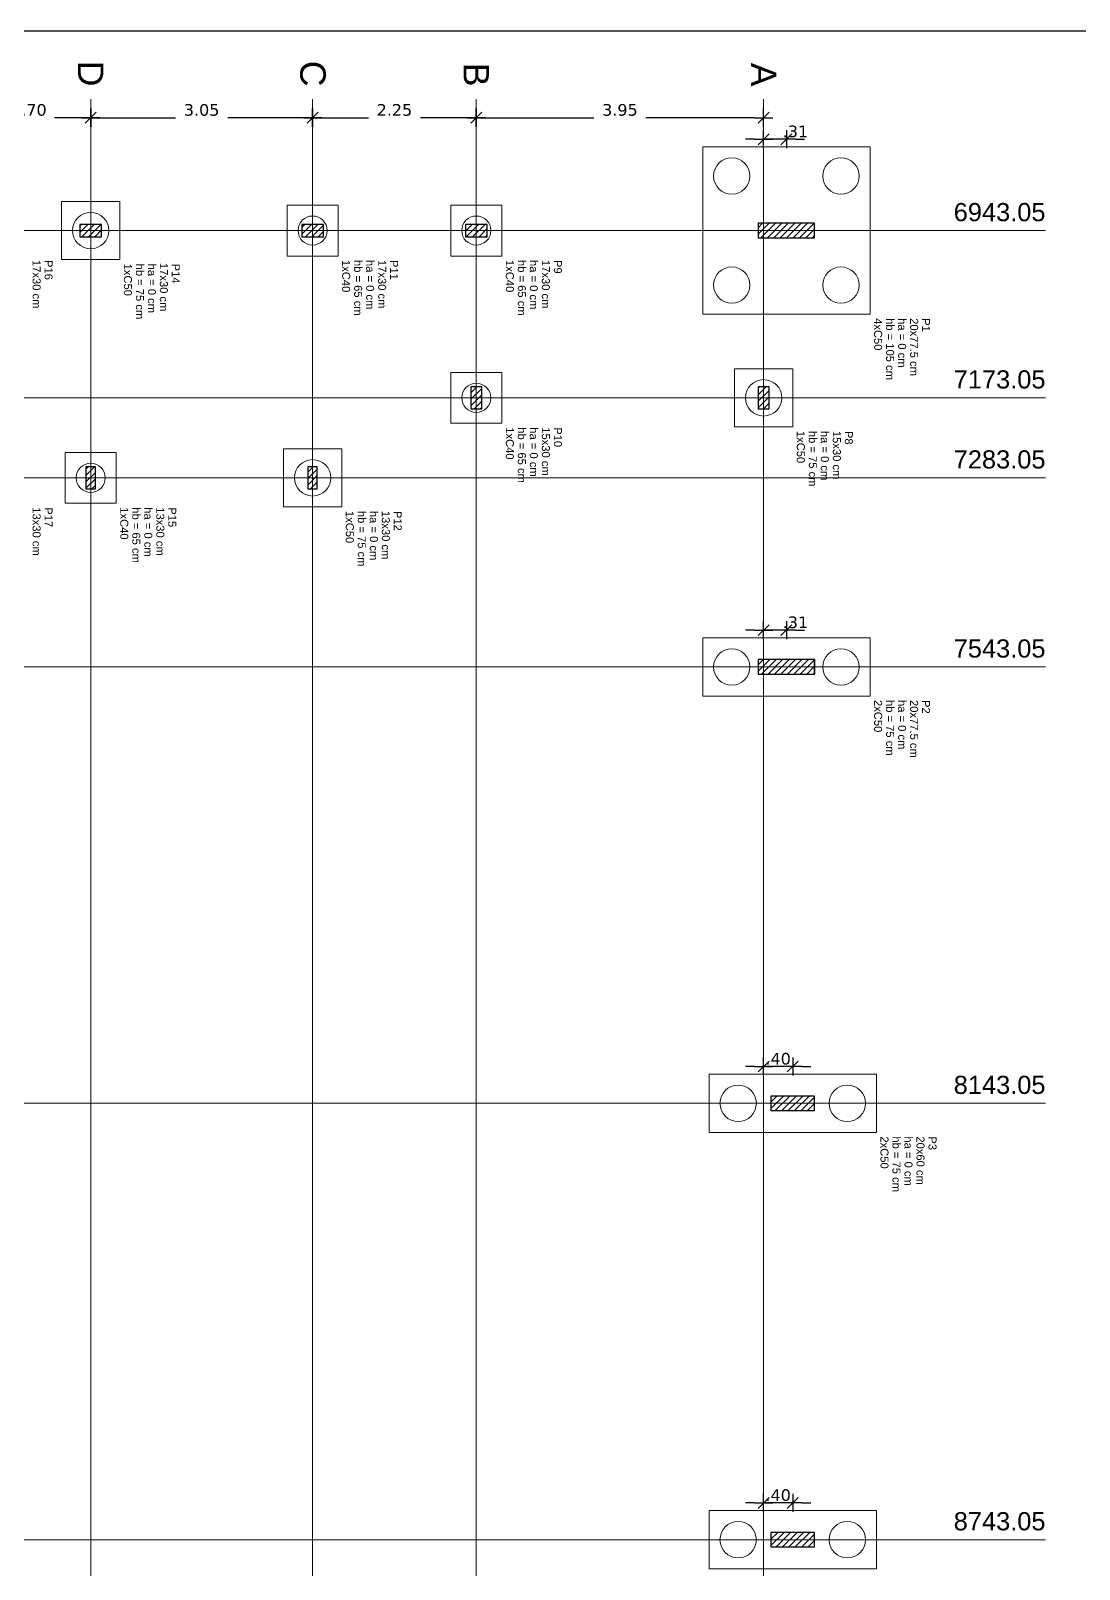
# Model space of a CAD drawing. Extents: x 25 to 1028, y -81 to 176.
# Drawn here: x 826.83 to 841.24, y -16.64 to 4.51 of the extents above; entities that cross this region are included whole.
import ezdxf

# ---------------------------------------------------------------- set-up
doc = ezdxf.new("R2010")
doc.units = 0
doc.header["$LTSCALE"] = 0.3
doc.header["$PDSIZE"] = 0.1
doc.layers.get('0').update_dxf_attribs({"linetype": 'CONTINUOUS'})
doc.layers.get('Defpoints').update_dxf_attribs({"linetype": 'CONTINUOUS'})
doc.layers.add('ARQ-CTA-1_100', color=1, linetype='CONTINUOUS')
for name, color, linetype, lineweight in [('LC-Eixos', 9, 'CONTINUOUS', 5), ('LC-Estacas dos blocos', 1, 'CONTINUOUS', 20), ('LC-Hachuras dos pilares', 9, 'CONTINUOUS', 5), ('LC-Seção das fundações', 7, 'CONTINUOUS', 5), ('LC-Seção dos pilares', 4, 'CONTINUOUS', 30), ('LC-Textos', 3, 'CONTINUOUS', 20)]:
    doc.layers.add(name, color=color, linetype=linetype, lineweight=lineweight)
doc.layers.add('VPort', color=45, linetype='CONTINUOUS', plot=False)
doc.styles.add('Arial', font='arial.ttf')
doc.styles.add('FNDE Texto Cota 0100', font='verdana.ttf', dxfattribs={"height": 0.16})
doc.dimstyles.new('FNDE 1-0100', dxfattribs={"dimscale": 2.5, "dimtxt": 0.16, "dimasz": 0.05, "dimexe": 0.15, "dimexo": 0.15, "dimgap": 0.05, "dimtad": 1, "dimzin": 4, "dimdsep": 46, "dimtxsty": 'FNDE Texto Cota 0100', "dimblk": 'tic', "dimcen": 0.15, "dimdle": 0.15, "dimse1": 1, "dimse2": 1, "dimclrd": 251, "dimclre": 251, "dimclrt": 256, "dimaunit": 1, "dimadec": 3, "dimazin": 0, "dimtfac": 1, "dimtix": 1, "dimtmove": 2, "dimatfit": 3, "dimldrblk": 'tic', "dimfxl": 0.15, "dimtvp": 1, "dimtolj": 1, "dimtzin": 0, "dimarcsym": 0})
pattern_1 = [(45, (833.654795, 71.19387), (-0.044194174, 0.044194174), [])]

# ---------------------------------------------------------------- blocks, each defined once
blk = doc.blocks.new('tic')
at = {"color": 251}
for p, q in [((-1, 0), (1, 0)), ((0, -1), (0, 1))]:
    blk.add_line(p, q, dxfattribs=at)
blk.add_line((-0.6, -0.6), (0.6, 0.6))
blk = doc.blocks.new('*D145')
at = {"layer": 'ARQ-CTA-1_100', "color": 251, "lineweight": -2}
for p, q in [((836.78, 3.019), (836.655, 3.019)), ((837.218, 3.019), (836.905, 3.019)), ((837.343, 3.019), (837.468, 3.019))]:
    blk.add_line(p, q, dxfattribs=at)
at = {"layer": 'Defpoints', "color": 0}
for p in [(836.905, 3.019), (836.905, 1.763), (837.218, 1.763)]:
    blk.add_point(p, dxfattribs=at)
at = {"layer": 'ARQ-CTA-1_100', "color": 251, "lineweight": -2, "xscale": 0.125, "yscale": 0.125, "zscale": 0.125}
blk.add_blockref('tic', (836.905, 3.019), dxfattribs=at)
at = {"layer": 'ARQ-CTA-1_100', "color": 251, "lineweight": -2, "xscale": 0.125, "yscale": 0.125, "zscale": 0.125, "rotation": 180}
blk.add_blockref('tic', (837.218, 3.019), dxfattribs=at)
at = {"layer": 'ARQ-CTA-1_100', "insert": (837.343, 3.125), "char_height": 0.16, "attachment_point": 5, "style": 'FNDE Texto Cota 0100'}
blk.add_mtext('\\A1;.31', dxfattribs=at)
blk = doc.blocks.new('*D146')
at = {"layer": 'ARQ-CTA-1_100', "color": 251, "lineweight": -2}
for p, q in [((836.78, -3.731), (836.655, -3.731)), ((837.218, -3.731), (836.905, -3.731)), ((837.343, -3.731), (837.468, -3.731))]:
    blk.add_line(p, q, dxfattribs=at)
at = {"layer": 'Defpoints', "color": 0}
for p in [(836.905, -3.731), (836.905, -4.237), (837.218, -4.237)]:
    blk.add_point(p, dxfattribs=at)
at = {"layer": 'ARQ-CTA-1_100', "color": 251, "lineweight": -2, "xscale": 0.125, "yscale": 0.125, "zscale": 0.125}
blk.add_blockref('tic', (836.905, -3.731), dxfattribs=at)
at = {"layer": 'ARQ-CTA-1_100', "color": 251, "lineweight": -2, "xscale": 0.125, "yscale": 0.125, "zscale": 0.125, "rotation": 180}
blk.add_blockref('tic', (837.218, -3.731), dxfattribs=at)
at = {"layer": 'ARQ-CTA-1_100', "insert": (837.343, -3.625), "char_height": 0.16, "attachment_point": 5, "style": 'FNDE Texto Cota 0100'}
blk.add_mtext('\\A1;.31', dxfattribs=at)
blk = doc.blocks.new('*D147')
at = {"layer": 'ARQ-CTA-1_100', "color": 251, "lineweight": -2}
for p, q in [((836.78, -9.731), (836.655, -9.731)), ((837.305, -9.731), (836.905, -9.731)), ((837.43, -9.731), (837.555, -9.731))]:
    blk.add_line(p, q, dxfattribs=at)
at = {"layer": 'Defpoints', "color": 0}
for p in [(836.905, -9.731), (836.905, -10.237), (837.305, -10.237)]:
    blk.add_point(p, dxfattribs=at)
at = {"layer": 'ARQ-CTA-1_100', "color": 251, "lineweight": -2, "xscale": 0.125, "yscale": 0.125, "zscale": 0.125}
blk.add_blockref('tic', (836.905, -9.731), dxfattribs=at)
at = {"layer": 'ARQ-CTA-1_100', "color": 251, "lineweight": -2, "xscale": 0.125, "yscale": 0.125, "zscale": 0.125, "rotation": 180}
blk.add_blockref('tic', (837.305, -9.731), dxfattribs=at)
at = {"layer": 'ARQ-CTA-1_100', "insert": (837.105, -9.625), "char_height": 0.16, "attachment_point": 5, "style": 'FNDE Texto Cota 0100'}
blk.add_mtext('\\A1;.40', dxfattribs=at)
blk = doc.blocks.new('*D148')
at = {"layer": 'ARQ-CTA-1_100', "color": 251, "lineweight": -2}
for p, q in [((836.78, -15.731), (836.655, -15.731)), ((837.305, -15.731), (836.905, -15.731)), ((837.43, -15.731), (837.555, -15.731))]:
    blk.add_line(p, q, dxfattribs=at)
at = {"layer": 'Defpoints', "color": 0}
for p in [(836.905, -15.731), (836.905, -16.237), (837.305, -16.237)]:
    blk.add_point(p, dxfattribs=at)
at = {"layer": 'ARQ-CTA-1_100', "color": 251, "lineweight": -2, "xscale": 0.125, "yscale": 0.125, "zscale": 0.125}
blk.add_blockref('tic', (836.905, -15.731), dxfattribs=at)
at = {"layer": 'ARQ-CTA-1_100', "color": 251, "lineweight": -2, "xscale": 0.125, "yscale": 0.125, "zscale": 0.125, "rotation": 180}
blk.add_blockref('tic', (837.305, -15.731), dxfattribs=at)
at = {"layer": 'ARQ-CTA-1_100', "insert": (837.105, -15.625), "char_height": 0.16, "attachment_point": 5, "style": 'FNDE Texto Cota 0100'}
blk.add_mtext('\\A1;.40', dxfattribs=at)
blk = doc.blocks.new('*D162')
at = {"layer": 'ARQ-CTA-1_100', "color": 251, "lineweight": -2}
for p, q in [((826.08, 3.315), (826.453, 3.315)), ((827.53, 3.315), (827.158, 3.315))]:
    blk.add_line(p, q, dxfattribs=at)
at = {"layer": 'Defpoints', "color": 0}
for p in [(825.955, 3.315), (827.655, 3.315), (827.655, 3.315)]:
    blk.add_point(p, dxfattribs=at)
at = {"layer": 'ARQ-CTA-1_100', "color": 251, "lineweight": -2, "xscale": 0.125, "yscale": 0.125, "zscale": 0.125, "rotation": 180}
blk.add_blockref('tic', (825.955, 3.315), dxfattribs=at)
at = {"layer": 'ARQ-CTA-1_100', "color": 251, "lineweight": -2, "xscale": 0.125, "yscale": 0.125, "zscale": 0.125}
blk.add_blockref('tic', (827.655, 3.315), dxfattribs=at)
at = {"layer": 'ARQ-CTA-1_100', "insert": (826.805, 3.421), "char_height": 0.16, "attachment_point": 5, "style": 'FNDE Texto Cota 0100'}
blk.add_mtext('\\A1;1.70', dxfattribs=at)
blk = doc.blocks.new('*D163')
at = {"layer": 'ARQ-CTA-1_100', "color": 251, "lineweight": -2}
for p, q in [((827.78, 3.315), (828.822, 3.315)), ((830.58, 3.315), (829.538, 3.315))]:
    blk.add_line(p, q, dxfattribs=at)
at = {"layer": 'Defpoints', "color": 0}
for p in [(827.655, 3.315), (830.705, 3.315), (830.705, 3.315)]:
    blk.add_point(p, dxfattribs=at)
at = {"layer": 'ARQ-CTA-1_100', "color": 251, "lineweight": -2, "xscale": 0.125, "yscale": 0.125, "zscale": 0.125, "rotation": 180}
blk.add_blockref('tic', (827.655, 3.315), dxfattribs=at)
at = {"layer": 'ARQ-CTA-1_100', "color": 251, "lineweight": -2, "xscale": 0.125, "yscale": 0.125, "zscale": 0.125}
blk.add_blockref('tic', (830.705, 3.315), dxfattribs=at)
at = {"layer": 'ARQ-CTA-1_100', "insert": (829.18, 3.421), "char_height": 0.16, "attachment_point": 5, "style": 'FNDE Texto Cota 0100'}
blk.add_mtext('\\A1;3.05', dxfattribs=at)
blk = doc.blocks.new('*D164')
at = {"layer": 'ARQ-CTA-1_100', "color": 251, "lineweight": -2}
for p, q in [((830.83, 3.315), (831.472, 3.315)), ((832.83, 3.315), (832.189, 3.315))]:
    blk.add_line(p, q, dxfattribs=at)
at = {"layer": 'Defpoints', "color": 0}
for p in [(830.705, 3.315), (832.955, 3.315), (832.955, 3.315)]:
    blk.add_point(p, dxfattribs=at)
at = {"layer": 'ARQ-CTA-1_100', "color": 251, "lineweight": -2, "xscale": 0.125, "yscale": 0.125, "zscale": 0.125, "rotation": 180}
blk.add_blockref('tic', (830.705, 3.315), dxfattribs=at)
at = {"layer": 'ARQ-CTA-1_100', "color": 251, "lineweight": -2, "xscale": 0.125, "yscale": 0.125, "zscale": 0.125}
blk.add_blockref('tic', (832.955, 3.315), dxfattribs=at)
at = {"layer": 'ARQ-CTA-1_100', "insert": (831.83, 3.421), "char_height": 0.16, "attachment_point": 5, "style": 'FNDE Texto Cota 0100'}
blk.add_mtext('\\A1;2.25', dxfattribs=at)
blk = doc.blocks.new('*D165')
at = {"layer": 'ARQ-CTA-1_100', "color": 251, "lineweight": -2}
for p, q in [((833.08, 3.315), (834.572, 3.315)), ((836.78, 3.315), (835.288, 3.315))]:
    blk.add_line(p, q, dxfattribs=at)
at = {"layer": 'Defpoints', "color": 0}
for p in [(832.955, 3.315), (836.905, 3.315), (836.905, 3.315)]:
    blk.add_point(p, dxfattribs=at)
at = {"layer": 'ARQ-CTA-1_100', "color": 251, "lineweight": -2, "xscale": 0.125, "yscale": 0.125, "zscale": 0.125, "rotation": 180}
blk.add_blockref('tic', (832.955, 3.315), dxfattribs=at)
at = {"layer": 'ARQ-CTA-1_100', "color": 251, "lineweight": -2, "xscale": 0.125, "yscale": 0.125, "zscale": 0.125}
blk.add_blockref('tic', (836.905, 3.315), dxfattribs=at)
at = {"layer": 'ARQ-CTA-1_100', "insert": (834.93, 3.421), "char_height": 0.16, "attachment_point": 5, "style": 'FNDE Texto Cota 0100'}
blk.add_mtext('\\A1;3.95', dxfattribs=at)

msp = doc.modelspace()

# ---------------------------------------------------------------- hatches: boundary and pattern name
at = {"layer": 'LC-Hachuras dos pilares', "linetype": 'Continuous'}
h = msp.add_hatch(dxfattribs=at)
h.set_pattern_fill('ANSI31', color=256, scale=0.5, style=0)
h.set_pattern_definition([(45, (835.354795, 71.19387), (-0.044194174, 0.044194174), [])])
h.paths.add_polyline_path([(827.50529499, 1.84837157), (827.50529499, 1.67837157), (827.80529499, 1.67837157), (827.80529499, 1.84837157), (827.50529499, 1.84837157)])
h = msp.add_hatch(dxfattribs=at)
h.set_pattern_fill('ANSI31', color=256, scale=0.5, style=0)
h.set_pattern_definition(pattern_1)
h.paths.add_polyline_path([(830.55529499, 1.84837157), (830.55529499, 1.67837157), (830.85529499, 1.67837157), (830.85529499, 1.84837157), (830.55529499, 1.84837157)])
h = msp.add_hatch(dxfattribs=at)
h.set_pattern_fill('ANSI31', color=256, scale=0.5, style=0)
h.set_pattern_definition(pattern_1)
h.paths.add_polyline_path([(832.80529499, 1.84837157), (832.80529499, 1.67837157), (833.10529499, 1.67837157), (833.10529499, 1.84837157), (832.80529499, 1.84837157)])
h = msp.add_hatch(dxfattribs=at)
h.set_pattern_fill('ANSI31', color=256, scale=0.5, style=0)
h.set_pattern_definition(pattern_1)
h.paths.add_polyline_path([(836.83029499, 1.86337157), (836.83029499, 1.66337157), (837.60529499, 1.66337157), (837.60529499, 1.86337157), (836.83029499, 1.86337157)])
h = msp.add_hatch(dxfattribs=at)
h.set_pattern_fill('ANSI31', color=256, scale=0.5, style=0)
h.set_pattern_definition(pattern_1)
h.paths.add_polyline_path([(833.03029499, -0.38662843), (832.88029499, -0.38662843), (832.88029499, -0.68662843), (833.03029499, -0.68662843), (833.03029499, -0.38662843)])
h = msp.add_hatch(dxfattribs=at)
h.set_pattern_fill('ANSI31', color=256, scale=0.5, style=0)
h.set_pattern_definition(pattern_1)
h.paths.add_polyline_path([(836.98029499, -0.38662843), (836.83029499, -0.38662843), (836.83029499, -0.68662843), (836.98029499, -0.68662843), (836.98029499, -0.38662843)])
h = msp.add_hatch(dxfattribs=at)
h.set_pattern_fill('ANSI31', color=256, scale=0.5, style=0)
h.set_pattern_definition(pattern_1)
h.paths.add_polyline_path([(827.59029499, -1.78662843), (827.72029499, -1.78662843), (827.72029499, -1.48662843), (827.59029499, -1.48662843), (827.59029499, -1.78662843)])
h = msp.add_hatch(dxfattribs=at)
h.set_pattern_fill('ANSI31', color=256, scale=0.5, style=0)
h.set_pattern_definition(pattern_1)
h.paths.add_polyline_path([(830.64029499, -1.78662843), (830.77029499, -1.78662843), (830.77029499, -1.48662843), (830.64029499, -1.48662843), (830.64029499, -1.78662843)])
h = msp.add_hatch(dxfattribs=at)
h.set_pattern_fill('ANSI31', color=256, scale=0.5, style=0)
h.set_pattern_definition(pattern_1)
h.paths.add_polyline_path([(836.83029499, -4.13662843), (836.83029499, -4.33662843), (837.60529499, -4.33662843), (837.60529499, -4.13662843), (836.83029499, -4.13662843)])
h = msp.add_hatch(dxfattribs=at)
h.set_pattern_fill('ANSI31', color=256, scale=0.5, style=0)
h.set_pattern_definition(pattern_1)
h.paths.add_polyline_path([(837.00529499, -10.13662843), (837.00529499, -10.33662843), (837.60529499, -10.33662843), (837.60529499, -10.13662843), (837.00529499, -10.13662843)])
h = msp.add_hatch(dxfattribs=at)
h.set_pattern_fill('ANSI31', color=256, scale=0.5, style=0)
h.set_pattern_definition(pattern_1)
h.paths.add_polyline_path([(837.00529499, -16.13662843), (837.00529499, -16.33662843), (837.60529499, -16.33662843), (837.60529499, -16.13662843), (837.00529499, -16.13662843)])

# ---------------------------------------------------------------- linework, layer by layer
at = {"layer": 'LC-Eixos'}
for p, q in [((827.65529499, 3.56942902), (827.65529499, -37.51162843)), ((830.70529499, 3.56942902), (830.70529499, -37.51162843)), ((832.95529499, 3.56942902), (832.95529499, -37.51162843)), ((836.90529499, 3.56942902), (836.90529499, -37.51162843)), ((840.78029499, 1.76337157), (813.74279499, 1.76337157)), ((840.78029499, -0.53662843), (813.74279499, -0.53662843)), ((840.78029499, -1.63662843), (813.74279499, -1.63662843)), ((840.78029499, -4.23662843), (813.74279499, -4.23662843)), ((840.78029499, -10.23662843), (813.74279499, -10.23662843)), ((840.78029499, -16.23662843), (813.74279499, -16.23662843))]:
    msp.add_line(p, q, dxfattribs=at)
at = {"layer": 'LC-Estacas dos blocos'}
for centre, radius in [((836.46779499, 2.51337157), 0.25), ((837.96779499, 2.51337157), 0.25), ((827.65529499, 1.76337157), 0.25), ((830.70529499, 1.76337157), 0.2), ((832.95529499, 1.76337157), 0.2), ((836.46779499, 1.01337157), 0.25), ((837.96779499, 1.01337157), 0.25), ((832.95529499, -0.53662843), 0.2), ((836.90529499, -0.53662843), 0.25), ((827.65529499, -1.63662843), 0.2), ((830.70529499, -1.63662843), 0.25), ((836.46779499, -4.23662843), 0.25), ((837.96779499, -4.23662843), 0.25), ((836.55529499, -10.23662843), 0.25), ((838.05529499, -10.23662843), 0.25), ((836.55529499, -16.23662843), 0.25), ((838.05529499, -16.23662843), 0.25)]:
    msp.add_circle(centre, radius, dxfattribs=at)
at = {"layer": 'LC-Seção das fundações'}
for points in [[(838.36779499, 2.91337157), (836.06779499, 2.91337157), (836.06779499, 0.61337157), (838.36779499, 0.61337157), (838.36779499, 2.91337157)], [(827.25529499, 2.16337157), (827.25529499, 1.36337157), (828.05529499, 1.36337157), (828.05529499, 2.16337157), (827.25529499, 2.16337157)], [(831.05529499, 2.11337157), (830.35529499, 2.11337157), (830.35529499, 1.41337157), (831.05529499, 1.41337157), (831.05529499, 2.11337157)], [(833.30529499, 2.11337157), (832.60529499, 2.11337157), (832.60529499, 1.41337157), (833.30529499, 1.41337157), (833.30529499, 2.11337157)], [(833.30529499, -0.88662843), (833.30529499, -0.18662843), (832.60529499, -0.18662843), (832.60529499, -0.88662843), (833.30529499, -0.88662843)], [(837.30529499, -0.93662843), (837.30529499, -0.13662843), (836.50529499, -0.13662843), (836.50529499, -0.93662843), (837.30529499, -0.93662843)], [(830.30529499, -1.23662843), (830.30529499, -2.03662843), (831.10529499, -2.03662843), (831.10529499, -1.23662843), (830.30529499, -1.23662843)], [(827.30529499, -1.28662843), (827.30529499, -1.98662843), (828.00529499, -1.98662843), (828.00529499, -1.28662843), (827.30529499, -1.28662843)], [(836.06779499, -3.83662843), (836.06779499, -4.63662843), (838.36779499, -4.63662843), (838.36779499, -3.83662843), (836.06779499, -3.83662843)], [(836.15529499, -9.83662843), (836.15529499, -10.63662843), (838.45529499, -10.63662843), (838.45529499, -9.83662843), (836.15529499, -9.83662843)], [(836.15529499, -15.83662843), (836.15529499, -16.63662843), (838.45529499, -16.63662843), (838.45529499, -15.83662843), (836.15529499, -15.83662843)]]:
    msp.add_lwpolyline(points, close=True, dxfattribs=at)
at = {"layer": 'LC-Seção dos pilares'}
for points in [[(827.50529499, 1.84837157), (827.50529499, 1.67837157), (827.80529499, 1.67837157), (827.80529499, 1.84837157), (827.50529499, 1.84837157)], [(830.55529499, 1.84837157), (830.55529499, 1.67837157), (830.85529499, 1.67837157), (830.85529499, 1.84837157), (830.55529499, 1.84837157)], [(832.80529499, 1.84837157), (832.80529499, 1.67837157), (833.10529499, 1.67837157), (833.10529499, 1.84837157), (832.80529499, 1.84837157)], [(836.83029499, 1.86337157), (836.83029499, 1.66337157), (837.60529499, 1.66337157), (837.60529499, 1.86337157), (836.83029499, 1.86337157)], [(833.03029499, -0.38662843), (832.88029499, -0.38662843), (832.88029499, -0.68662843), (833.03029499, -0.68662843), (833.03029499, -0.38662843)], [(836.98029499, -0.38662843), (836.83029499, -0.38662843), (836.83029499, -0.68662843), (836.98029499, -0.68662843), (836.98029499, -0.38662843)], [(827.59029499, -1.78662843), (827.72029499, -1.78662843), (827.72029499, -1.48662843), (827.59029499, -1.48662843), (827.59029499, -1.78662843)], [(830.64029499, -1.78662843), (830.77029499, -1.78662843), (830.77029499, -1.48662843), (830.64029499, -1.48662843), (830.64029499, -1.78662843)], [(836.83029499, -4.13662843), (836.83029499, -4.33662843), (837.60529499, -4.33662843), (837.60529499, -4.13662843), (836.83029499, -4.13662843)], [(837.00529499, -10.13662843), (837.00529499, -10.33662843), (837.60529499, -10.33662843), (837.60529499, -10.13662843), (837.00529499, -10.13662843)], [(837.00529499, -16.13662843), (837.00529499, -16.33662843), (837.60529499, -16.33662843), (837.60529499, -16.13662843), (837.00529499, -16.13662843)]]:
    msp.add_lwpolyline(points, close=True, dxfattribs=at)
at = {"layer": 'VPort'}
msp.add_line((837.60529499, -4.13662843), (837.60529499, -4.33662843), dxfattribs=at)
msp.add_lwpolyline([(812.40033924, 4.51030904), (858.72820673, 4.51030904), (858.72820673, -37.84875382), (812.40033924, -37.84875382)], close=True, dxfattribs=at)

# ---------------------------------------------------------------- texts
at = {"layer": 'LC-Textos', "line_spacing_factor": 0.798, "style": 'Arial'}
for s, insert, char_height, width, attachment_point, rotation in [('D', (827.48029499, 3.74442902), 0.35, 0.42, 9, 270), ('C', (830.53029499, 3.74442902), 0.35, 0.42, 9, 270), ('B', (832.78029499, 3.74442902), 0.35, 0.42, 9, 270), ('A', (836.73029499, 3.74442902), 0.35, 0.42, 9, 270), ('6943.05', (840.78029499, 1.88837157), 0.25, 2.1, 9, 0.000210459), ('17x30 cm', (826.85509499, 1.35837157), 0.11, 1.056, 7, 270), ('P16', (827.02009499, 1.35837157), 0.11, 0.396, 7, 270), ('1xC50', (828.11009499, 1.30837157), 0.11, 0.66, 7, 270), ('hb = 75 cm', (828.27509499, 1.30837157), 0.11, 1.32, 7, 270), ('ha = 0 cm', (828.44009499, 1.30837157), 0.11, 1.188, 7, 270), ('17x30 cm', (828.60401905, 1.31785155), 0.11, 1.056, 7, 270), ('P14', (828.77009499, 1.30837157), 0.11, 0.396, 7, 270), ('1xC40', (831.11009499, 1.35837157), 0.11, 0.66, 7, 270), ('hb = 65 cm', (831.27509499, 1.35837157), 0.11, 1.32, 7, 270), ('ha = 0 cm', (831.44009499, 1.35837157), 0.11, 1.188, 7, 270), ('17x30 cm', (831.60509499, 1.35837157), 0.11, 1.056, 7, 270), ('P11', (831.77009499, 1.35837157), 0.11, 0.396, 7, 270), ('1xC40', (833.36009499, 1.35837157), 0.11, 0.66, 7, 270), ('hb = 65 cm', (833.52509499, 1.35837157), 0.11, 1.32, 7, 270), ('ha = 0 cm', (833.69009499, 1.35837157), 0.11, 1.188, 7, 270), ('17x30 cm', (833.85509499, 1.35837157), 0.11, 1.056, 7, 270), ('P9', (834.02009499, 1.35837157), 0.11, 0.264, 7, 270), ('4xC50', (838.42259499, 0.55837157), 0.11, 0.66, 7, 270), ('hb = 105 cm', (838.58759499, 0.55837157), 0.11, 1.452, 7, 270), ('ha = 0 cm', (838.75259499, 0.55837157), 0.11, 1.188, 7, 270), ('20x77.5 cm', (838.91759499, 0.55837157), 0.11, 1.32, 7, 270), ('P1', (839.08259499, 0.55837157), 0.11, 0.264, 7, 270), ('7173.05', (840.78029499, -0.41162843), 0.25, 2.1, 9, 0.000210459), ('1xC40', (833.36009499, -0.94162843), 0.11, 0.66, 7, 270), ('hb = 65 cm', (833.52509499, -0.94162843), 0.11, 1.32, 7, 270), ('ha = 0 cm', (833.69009499, -0.94162843), 0.11, 1.188, 7, 270), ('15x30 cm', (833.85509499, -0.94162843), 0.11, 1.056, 7, 270), ('P10', (834.02009499, -0.94162843), 0.11, 0.396, 7, 270), ('1xC50', (837.36009499, -0.99162843), 0.11, 0.66, 7, 270), ('hb = 75 cm', (837.52509499, -0.99162843), 0.11, 1.32, 7, 270), ('ha = 0 cm', (837.69009499, -0.99162843), 0.11, 1.188, 7, 270), ('15x30 cm', (837.85509499, -0.99162843), 0.11, 1.056, 7, 270), ('P8', (838.02009499, -0.99162843), 0.11, 0.264, 7, 270), ('7283.05', (840.78029499, -1.51162843), 0.25, 2.1, 9, 0.000210459), ('13x30 cm', (826.85509499, -2.04162843), 0.11, 1.056, 7, 270), ('P17', (827.02009499, -2.04162843), 0.11, 0.396, 7, 270), ('1xC40', (828.06009499, -2.04162843), 0.11, 0.66, 7, 270), ('hb = 65 cm', (828.22509499, -2.04162843), 0.11, 1.32, 7, 270), ('ha = 0 cm', (828.39009499, -2.04162843), 0.11, 1.188, 7, 270), ('13x30 cm', (828.55509499, -2.04162843), 0.11, 1.056, 7, 270), ('P15', (828.72009499, -2.04162843), 0.11, 0.396, 7, 270), ('1xC50', (831.16009499, -2.09162843), 0.11, 0.66, 7, 270), ('hb = 75 cm', (831.32509499, -2.09162843), 0.11, 1.32, 7, 270), ('ha = 0 cm', (831.49009499, -2.09162843), 0.11, 1.188, 7, 270), ('13x30 cm', (831.65509499, -2.09162843), 0.11, 1.056, 7, 270), ('P12', (831.82009499, -2.09162843), 0.11, 0.396, 7, 270), ('7543.05', (840.78029499, -4.11162843), 0.25, 2.1, 9, 0.000210459), ('2xC50', (838.42259499, -4.69162843), 0.11, 0.66, 7, 270), ('hb = 75 cm', (838.58759499, -4.69162843), 0.11, 1.32, 7, 270), ('ha = 0 cm', (838.75259499, -4.69162843), 0.11, 1.188, 7, 270), ('20x77.5 cm', (838.91759499, -4.69162843), 0.11, 1.32, 7, 270), ('P2', (839.08259499, -4.69162843), 0.11, 0.264, 7, 270), ('8143.05', (840.78029499, -10.11162843), 0.25, 2.1, 9, 0.000210459), ('2xC50', (838.51009499, -10.69162843), 0.11, 0.66, 7, 270), ('hb = 75 cm', (838.67509499, -10.69162843), 0.11, 1.32, 7, 270), ('ha = 0 cm', (838.84009499, -10.69162843), 0.11, 1.188, 7, 270), ('20x60 cm', (839.00509499, -10.69162843), 0.11, 1.056, 7, 270), ('P3', (839.17009499, -10.69162843), 0.11, 0.264, 7, 270), ('8743.05', (840.78029499, -16.11162843), 0.25, 2.1, 9, 0.000210459)]:
    msp.add_mtext(s, dxfattribs=dict(at, insert=insert, char_height=char_height, width=width, attachment_point=attachment_point, rotation=rotation))

# ---------------------------------------------------------------- dimensions: what is measured, and where the dimension line sits
at = {"layer": 'ARQ-CTA-1_100'}
for base, p1, p2, picture, middle in [((827.65529499, 3.31522346), (825.95529499, 3.31522346), (827.65529499, 3.31522346), '*D162', (826.80529499, 3.42112346)), ((830.70529499, 3.31522346), (827.65529499, 3.31522346), (830.70529499, 3.31522346), '*D163', (829.18029499, 3.42112346)), ((832.95529499, 3.31522346), (830.70529499, 3.31522346), (832.95529499, 3.31522346), '*D164', (831.83029499, 3.42112346)), ((836.90529499, 3.31522346), (832.95529499, 3.31522346), (836.90529499, 3.31522346), '*D165', (834.93029499, 3.42112346)), ((836.90529499, 3.01927157), (837.21779499, 1.76337157), (836.90529499, 1.76337157), '*D145', (837.34287799, 3.12517157)), ((836.90529499, -3.73072843), (837.21779499, -4.23662843), (836.90529499, -4.23662843), '*D146', (837.34287799, -3.62482843)), ((836.90529499, -9.73072843), (837.30529499, -10.23662843), (836.90529499, -10.23662843), '*D147', (837.10529499, -9.62482843)), ((836.90529499, -15.73072843), (837.30529499, -16.23662843), (836.90529499, -16.23662843), '*D148', (837.10529499, -15.62482843))]:
    dim = msp.add_linear_dim(base=base, p1=p1, p2=p2, dimstyle='FNDE 1-0100', dxfattribs=at)
    dim.commit()
    dim.dimension.update_dxf_attribs({"geometry": picture, "text_midpoint": middle, "dimtype": 160})

doc.saveas('drawing.dxf')
